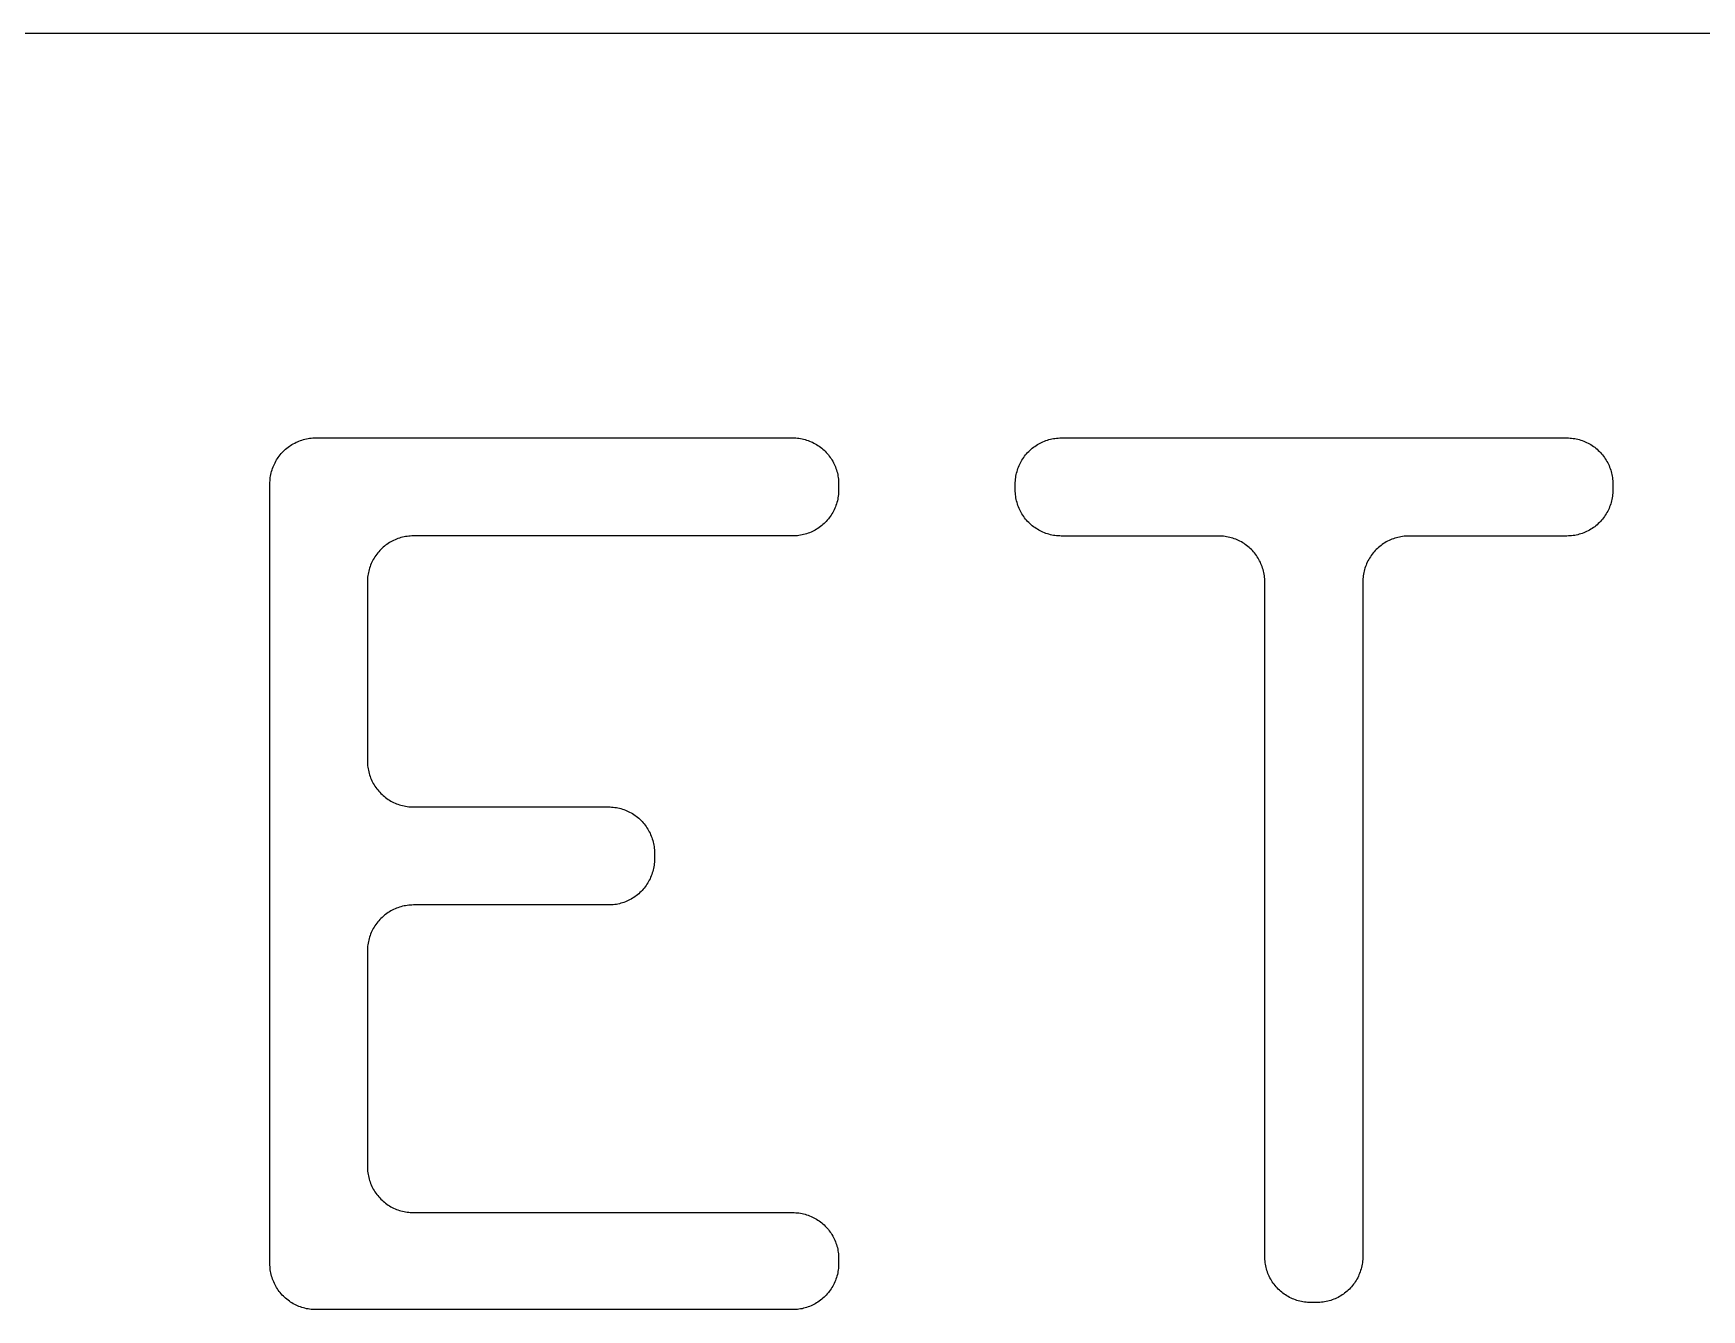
# Model space of a CAD drawing. Header units: millimetres. Extents: x -1283 to 2747, y -259 to 2557.
# Drawn here: x 1530.92 to 1575.02, y 421.49 to 455.21 of the extents above; entities that cross this region are included whole.
import ezdxf

# ---------------------------------------------------------------- set-up
doc = ezdxf.new("R2010")
doc.units = ezdxf.units.MM
doc.header["$MEASUREMENT"] = 0
doc.layers.add('Utwórz2D linie widoczne', color=7, linetype='Continuous', true_color=0x000000)

msp = doc.modelspace()

# ---------------------------------------------------------------- linework, layer by layer
at = {"layer": 'Utwórz2D linie widoczne'}
for p, q in [((1856.06, 455.208), (1483.06, 455.208)), ((1537.498, 444.135), (1537.527, 444.165)), ((1537.527, 444.165), (1537.557, 444.194)), ((1537.557, 444.194), (1537.587, 444.221)), ((1537.587, 444.221), (1537.619, 444.248)), ((1537.619, 444.248), (1537.652, 444.274)), ((1537.652, 444.274), (1537.685, 444.298)), ((1537.685, 444.298), (1537.719, 444.322)), ((1537.719, 444.322), (1537.755, 444.344)), ((1537.755, 444.344), (1537.79, 444.365)), ((1537.79, 444.365), (1537.827, 444.384)), ((1537.827, 444.384), (1537.864, 444.403)), ((1537.864, 444.403), (1537.902, 444.42)), ((1537.902, 444.42), (1537.94, 444.436)), ((1537.94, 444.436), (1537.979, 444.451)), ((1537.979, 444.451), (1538.018, 444.464)), ((1538.018, 444.464), (1538.058, 444.476)), ((1538.058, 444.476), (1538.098, 444.486)), ((1538.098, 444.486), (1538.139, 444.495)), ((1538.139, 444.495), (1538.179, 444.503)), ((1538.179, 444.503), (1538.22, 444.509)), ((1538.22, 444.509), (1538.261, 444.514)), ((1538.261, 444.514), (1538.303, 444.518)), ((1538.303, 444.518), (1538.344, 444.52)), ((1538.344, 444.52), (1538.386, 444.521)), ((1538.386, 444.521), (1550.993, 444.521)), ((1550.993, 444.521), (1551.034, 444.52)), ((1551.034, 444.52), (1551.076, 444.518)), ((1551.076, 444.518), (1551.117, 444.514)), ((1551.117, 444.514), (1551.158, 444.509)), ((1551.158, 444.509), (1551.199, 444.503)), ((1551.199, 444.503), (1551.24, 444.495)), ((1551.24, 444.495), (1551.28, 444.486)), ((1551.28, 444.486), (1551.32, 444.476)), ((1551.32, 444.476), (1551.36, 444.464)), ((1551.36, 444.464), (1551.399, 444.451)), ((1551.399, 444.451), (1551.438, 444.436)), ((1551.438, 444.436), (1551.477, 444.42)), ((1551.477, 444.42), (1551.514, 444.403)), ((1551.514, 444.403), (1551.551, 444.384)), ((1551.551, 444.384), (1551.588, 444.365)), ((1551.588, 444.365), (1551.624, 444.344)), ((1551.624, 444.344), (1551.659, 444.322)), ((1551.659, 444.322), (1551.693, 444.298)), ((1551.693, 444.298), (1551.727, 444.274)), ((1551.727, 444.274), (1551.759, 444.248)), ((1551.759, 444.248), (1551.791, 444.221)), ((1551.791, 444.221), (1551.822, 444.194)), ((1551.822, 444.194), (1551.852, 444.165)), ((1551.852, 444.165), (1551.88, 444.135)), ((1557.204, 444.133), (1557.233, 444.162)), ((1557.233, 444.162), (1557.263, 444.191)), ((1557.263, 444.191), (1557.294, 444.219)), ((1557.294, 444.219), (1557.326, 444.246)), ((1557.326, 444.246), (1557.358, 444.271)), ((1557.358, 444.271), (1557.392, 444.296)), ((1557.392, 444.296), (1557.426, 444.319)), ((1557.426, 444.319), (1557.461, 444.341)), ((1557.461, 444.341), (1557.497, 444.362)), ((1557.497, 444.362), (1557.533, 444.382)), ((1557.533, 444.382), (1557.571, 444.401)), ((1557.571, 444.401), (1557.608, 444.418)), ((1557.608, 444.418), (1557.647, 444.434)), ((1557.647, 444.434), (1557.685, 444.448)), ((1557.685, 444.448), (1557.725, 444.461)), ((1557.725, 444.461), (1557.764, 444.473)), ((1557.764, 444.473), (1557.805, 444.484)), ((1557.805, 444.484), (1557.845, 444.493)), ((1557.845, 444.493), (1557.886, 444.501)), ((1557.886, 444.501), (1557.927, 444.507)), ((1557.927, 444.507), (1557.968, 444.512)), ((1557.968, 444.512), (1558.009, 444.515)), ((1558.009, 444.515), (1558.051, 444.518)), ((1558.051, 444.518), (1558.092, 444.518)), ((1558.092, 444.518), (1571.461, 444.518)), ((1571.461, 444.518), (1571.502, 444.518)), ((1571.502, 444.518), (1571.544, 444.515)), ((1571.544, 444.515), (1571.585, 444.512)), ((1571.585, 444.512), (1571.626, 444.507)), ((1571.626, 444.507), (1571.667, 444.501)), ((1571.667, 444.501), (1571.708, 444.493)), ((1571.708, 444.493), (1571.748, 444.484)), ((1571.748, 444.484), (1571.788, 444.473)), ((1571.788, 444.473), (1571.828, 444.461)), ((1571.828, 444.461), (1571.867, 444.448)), ((1571.867, 444.448), (1571.906, 444.434)), ((1571.906, 444.434), (1571.945, 444.418)), ((1571.945, 444.418), (1571.982, 444.401)), ((1571.982, 444.401), (1572.02, 444.382)), ((1572.02, 444.382), (1572.056, 444.362)), ((1572.056, 444.362), (1572.092, 444.341)), ((1572.092, 444.341), (1572.127, 444.319)), ((1572.127, 444.319), (1572.161, 444.296)), ((1572.161, 444.296), (1572.195, 444.271)), ((1572.195, 444.271), (1572.227, 444.246)), ((1572.227, 444.246), (1572.259, 444.219)), ((1572.259, 444.219), (1572.29, 444.191)), ((1572.29, 444.191), (1572.32, 444.162)), ((1572.32, 444.162), (1572.348, 444.133)), ((1537.228, 443.673), (1537.241, 443.713)), ((1537.241, 443.713), (1537.256, 443.752)), ((1537.256, 443.752), (1537.272, 443.79)), ((1537.272, 443.79), (1537.289, 443.828)), ((1537.289, 443.828), (1537.307, 443.865)), ((1537.307, 443.865), (1537.327, 443.901)), ((1537.327, 443.901), (1537.348, 443.937)), ((1537.348, 443.937), (1537.37, 443.972)), ((1537.37, 443.972), (1537.393, 444.006)), ((1537.393, 444.006), (1537.418, 444.04)), ((1537.418, 444.04), (1537.443, 444.073)), ((1537.443, 444.073), (1537.47, 444.104)), ((1537.47, 444.104), (1537.498, 444.135)), ((1551.88, 444.135), (1551.908, 444.104)), ((1551.908, 444.104), (1551.935, 444.073)), ((1551.935, 444.073), (1551.961, 444.04)), ((1551.961, 444.04), (1551.985, 444.006)), ((1551.985, 444.006), (1552.008, 443.972)), ((1552.008, 443.972), (1552.031, 443.937)), ((1552.031, 443.937), (1552.051, 443.901)), ((1552.051, 443.901), (1552.071, 443.865)), ((1552.071, 443.865), (1552.09, 443.828)), ((1552.09, 443.828), (1552.107, 443.79)), ((1552.107, 443.79), (1552.123, 443.752)), ((1552.123, 443.752), (1552.137, 443.713)), ((1552.137, 443.713), (1552.15, 443.673)), ((1556.934, 443.671), (1556.948, 443.71)), ((1556.948, 443.71), (1556.962, 443.749)), ((1556.962, 443.749), (1556.978, 443.787)), ((1556.978, 443.787), (1556.995, 443.825)), ((1556.995, 443.825), (1557.014, 443.862)), ((1557.014, 443.862), (1557.033, 443.899)), ((1557.033, 443.899), (1557.054, 443.935)), ((1557.054, 443.935), (1557.076, 443.97)), ((1557.076, 443.97), (1557.1, 444.004)), ((1557.1, 444.004), (1557.124, 444.037)), ((1557.124, 444.037), (1557.15, 444.07)), ((1557.15, 444.07), (1557.177, 444.102)), ((1557.177, 444.102), (1557.204, 444.133)), ((1572.348, 444.133), (1572.376, 444.102)), ((1572.376, 444.102), (1572.403, 444.07)), ((1572.403, 444.07), (1572.429, 444.037)), ((1572.429, 444.037), (1572.453, 444.004)), ((1572.453, 444.004), (1572.476, 443.97)), ((1572.476, 443.97), (1572.499, 443.935)), ((1572.499, 443.935), (1572.519, 443.899)), ((1572.519, 443.899), (1572.539, 443.862)), ((1572.539, 443.862), (1572.558, 443.825)), ((1572.558, 443.825), (1572.575, 443.787)), ((1572.575, 443.787), (1572.591, 443.749)), ((1572.591, 443.749), (1572.605, 443.71)), ((1572.605, 443.71), (1572.618, 443.671)), ((1537.171, 443.306), (1537.172, 443.347)), ((1537.171, 422.702), (1537.171, 443.306)), ((1537.172, 443.347), (1537.174, 443.389)), ((1537.174, 443.389), (1537.177, 443.43)), ((1537.177, 443.43), (1537.182, 443.471)), ((1537.182, 443.471), (1537.189, 443.512)), ((1537.189, 443.512), (1537.196, 443.553)), ((1537.196, 443.553), (1537.206, 443.594)), ((1537.206, 443.594), (1537.216, 443.634)), ((1537.216, 443.634), (1537.228, 443.673)), ((1552.15, 443.673), (1552.162, 443.634)), ((1552.162, 443.634), (1552.173, 443.594)), ((1552.173, 443.594), (1552.182, 443.553)), ((1552.182, 443.553), (1552.19, 443.512)), ((1552.19, 443.512), (1552.196, 443.471)), ((1552.196, 443.471), (1552.201, 443.43)), ((1552.201, 443.43), (1552.205, 443.389)), ((1552.205, 443.389), (1552.207, 443.347)), ((1552.207, 443.347), (1552.207, 443.306)), ((1552.207, 443.306), (1552.207, 443.144)), ((1556.877, 443.304), (1556.878, 443.345)), ((1556.877, 443.142), (1556.877, 443.304)), ((1556.878, 443.345), (1556.88, 443.386)), ((1556.88, 443.386), (1556.884, 443.428)), ((1556.884, 443.428), (1556.889, 443.469)), ((1556.889, 443.469), (1556.895, 443.51)), ((1556.895, 443.51), (1556.903, 443.551)), ((1556.903, 443.551), (1556.912, 443.591)), ((1556.912, 443.591), (1556.923, 443.631)), ((1556.923, 443.631), (1556.934, 443.671)), ((1572.618, 443.671), (1572.63, 443.631)), ((1572.63, 443.631), (1572.641, 443.591)), ((1572.641, 443.591), (1572.65, 443.551)), ((1572.65, 443.551), (1572.658, 443.51)), ((1572.658, 443.51), (1572.664, 443.469)), ((1572.664, 443.469), (1572.669, 443.428)), ((1572.669, 443.428), (1572.673, 443.386)), ((1572.673, 443.386), (1572.675, 443.345)), ((1572.675, 443.345), (1572.675, 443.304)), ((1572.675, 443.304), (1572.675, 443.142)), ((1552.162, 442.816), (1552.15, 442.777)), ((1552.173, 442.856), (1552.162, 442.816)), ((1552.182, 442.897), (1552.173, 442.856)), ((1552.19, 442.938), (1552.182, 442.897)), ((1552.196, 442.979), (1552.19, 442.938)), ((1552.201, 443.02), (1552.196, 442.979)), ((1552.205, 443.061), (1552.201, 443.02)), ((1552.207, 443.103), (1552.205, 443.061)), ((1552.207, 443.144), (1552.207, 443.103)), ((1556.878, 443.1), (1556.877, 443.142)), ((1556.88, 443.059), (1556.878, 443.1)), ((1556.884, 443.017), (1556.88, 443.059)), ((1556.889, 442.976), (1556.884, 443.017)), ((1556.895, 442.935), (1556.889, 442.976)), ((1556.903, 442.894), (1556.895, 442.935)), ((1556.912, 442.854), (1556.903, 442.894)), ((1556.923, 442.814), (1556.912, 442.854)), ((1572.641, 442.854), (1572.63, 442.814)), ((1572.65, 442.894), (1572.641, 442.854)), ((1572.658, 442.935), (1572.65, 442.894)), ((1572.664, 442.976), (1572.658, 442.935)), ((1572.669, 443.017), (1572.664, 442.976)), ((1572.673, 443.059), (1572.669, 443.017)), ((1572.675, 443.1), (1572.673, 443.059)), ((1572.675, 443.142), (1572.675, 443.1)), ((1551.935, 442.377), (1551.908, 442.346)), ((1551.961, 442.41), (1551.935, 442.377)), ((1551.985, 442.444), (1551.961, 442.41)), ((1552.008, 442.478), (1551.985, 442.444)), ((1552.031, 442.513), (1552.008, 442.478)), ((1552.051, 442.549), (1552.031, 442.513)), ((1552.071, 442.585), (1552.051, 442.549)), ((1552.09, 442.622), (1552.071, 442.585)), ((1552.107, 442.66), (1552.09, 442.622)), ((1552.123, 442.698), (1552.107, 442.66)), ((1552.137, 442.737), (1552.123, 442.698)), ((1552.15, 442.777), (1552.137, 442.737)), ((1556.934, 442.774), (1556.923, 442.814)), ((1556.948, 442.735), (1556.934, 442.774)), ((1556.962, 442.696), (1556.948, 442.735)), ((1556.978, 442.658), (1556.962, 442.696)), ((1556.995, 442.62), (1556.978, 442.658)), ((1557.014, 442.583), (1556.995, 442.62)), ((1557.033, 442.546), (1557.014, 442.583)), ((1557.054, 442.51), (1557.033, 442.546)), ((1557.076, 442.475), (1557.054, 442.51)), ((1557.1, 442.441), (1557.076, 442.475)), ((1557.124, 442.408), (1557.1, 442.441)), ((1557.15, 442.375), (1557.124, 442.408)), ((1557.177, 442.343), (1557.15, 442.375)), ((1572.403, 442.375), (1572.376, 442.343)), ((1572.429, 442.408), (1572.403, 442.375)), ((1572.453, 442.441), (1572.429, 442.408)), ((1572.476, 442.475), (1572.453, 442.441)), ((1572.499, 442.51), (1572.476, 442.475)), ((1572.519, 442.546), (1572.499, 442.51)), ((1572.539, 442.583), (1572.519, 442.546)), ((1572.558, 442.62), (1572.539, 442.583)), ((1572.575, 442.658), (1572.558, 442.62)), ((1572.591, 442.696), (1572.575, 442.658)), ((1572.605, 442.735), (1572.591, 442.696)), ((1572.618, 442.774), (1572.605, 442.735)), ((1572.63, 442.814), (1572.618, 442.774)), ((1551.076, 441.932), (1551.034, 441.93)), ((1551.117, 441.936), (1551.076, 441.932)), ((1551.158, 441.941), (1551.117, 441.936)), ((1551.199, 441.947), (1551.158, 441.941)), ((1551.24, 441.955), (1551.199, 441.947)), ((1551.28, 441.964), (1551.24, 441.955)), ((1551.32, 441.974), (1551.28, 441.964)), ((1551.36, 441.986), (1551.32, 441.974)), ((1551.399, 441.999), (1551.36, 441.986)), ((1551.438, 442.014), (1551.399, 441.999)), ((1551.477, 442.03), (1551.438, 442.014)), ((1551.514, 442.047), (1551.477, 442.03)), ((1551.551, 442.066), (1551.514, 442.047)), ((1551.588, 442.085), (1551.551, 442.066)), ((1551.624, 442.106), (1551.588, 442.085)), ((1551.659, 442.128), (1551.624, 442.106)), ((1551.693, 442.152), (1551.659, 442.128)), ((1551.727, 442.176), (1551.693, 442.152)), ((1551.759, 442.202), (1551.727, 442.176)), ((1551.791, 442.229), (1551.759, 442.202)), ((1551.822, 442.256), (1551.791, 442.229)), ((1551.852, 442.285), (1551.822, 442.256)), ((1551.88, 442.315), (1551.852, 442.285)), ((1551.908, 442.346), (1551.88, 442.315)), ((1557.204, 442.313), (1557.177, 442.343)), ((1557.233, 442.283), (1557.204, 442.313)), ((1557.263, 442.254), (1557.233, 442.283)), ((1557.294, 442.226), (1557.263, 442.254)), ((1557.326, 442.199), (1557.294, 442.226)), ((1557.358, 442.174), (1557.326, 442.199)), ((1557.392, 442.149), (1557.358, 442.174)), ((1557.426, 442.126), (1557.392, 442.149)), ((1557.461, 442.104), (1557.426, 442.126)), ((1557.497, 442.083), (1557.461, 442.104)), ((1557.533, 442.063), (1557.497, 442.083)), ((1557.571, 442.045), (1557.533, 442.063)), ((1557.608, 442.027), (1557.571, 442.045)), ((1557.647, 442.012), (1557.608, 442.027)), ((1557.685, 441.997), (1557.647, 442.012)), ((1557.725, 441.984), (1557.685, 441.997)), ((1557.764, 441.972), (1557.725, 441.984)), ((1557.805, 441.961), (1557.764, 441.972)), ((1557.845, 441.952), (1557.805, 441.961)), ((1557.886, 441.945), (1557.845, 441.952)), ((1557.927, 441.938), (1557.886, 441.945)), ((1557.968, 441.933), (1557.927, 441.938)), ((1558.009, 441.93), (1557.968, 441.933)), ((1571.585, 441.933), (1571.544, 441.93)), ((1571.626, 441.938), (1571.585, 441.933)), ((1571.667, 441.945), (1571.626, 441.938)), ((1571.708, 441.952), (1571.667, 441.945)), ((1571.748, 441.961), (1571.708, 441.952)), ((1571.788, 441.972), (1571.748, 441.961)), ((1571.828, 441.984), (1571.788, 441.972)), ((1571.867, 441.997), (1571.828, 441.984)), ((1571.906, 442.012), (1571.867, 441.997)), ((1571.945, 442.027), (1571.906, 442.012)), ((1571.982, 442.045), (1571.945, 442.027)), ((1572.02, 442.063), (1571.982, 442.045)), ((1572.056, 442.083), (1572.02, 442.063)), ((1572.092, 442.104), (1572.056, 442.083)), ((1572.127, 442.126), (1572.092, 442.104)), ((1572.161, 442.149), (1572.127, 442.126)), ((1572.195, 442.174), (1572.161, 442.149)), ((1572.227, 442.199), (1572.195, 442.174)), ((1572.259, 442.226), (1572.227, 442.199)), ((1572.29, 442.254), (1572.259, 442.226)), ((1572.32, 442.283), (1572.29, 442.254)), ((1572.348, 442.313), (1572.32, 442.283)), ((1572.376, 442.343), (1572.348, 442.313)), ((1540.048, 441.513), (1540.021, 441.481)), ((1540.076, 441.544), (1540.048, 441.513)), ((1540.105, 441.574), (1540.076, 441.544)), ((1540.135, 441.602), (1540.105, 441.574)), ((1540.165, 441.63), (1540.135, 441.602)), ((1540.197, 441.657), (1540.165, 441.63)), ((1540.23, 441.682), (1540.197, 441.657)), ((1540.263, 441.707), (1540.23, 441.682)), ((1540.298, 441.73), (1540.263, 441.707)), ((1540.333, 441.752), (1540.298, 441.73)), ((1540.368, 441.773), (1540.333, 441.752)), ((1540.405, 441.793), (1540.368, 441.773)), ((1540.442, 441.812), (1540.405, 441.793)), ((1540.48, 441.829), (1540.442, 441.812)), ((1540.518, 441.845), (1540.48, 441.829)), ((1540.557, 441.859), (1540.518, 441.845)), ((1540.596, 441.872), (1540.557, 441.859)), ((1540.636, 441.884), (1540.596, 441.872)), ((1540.676, 441.895), (1540.636, 441.884)), ((1540.717, 441.904), (1540.676, 441.895)), ((1540.757, 441.912), (1540.717, 441.904)), ((1540.798, 441.918), (1540.757, 441.912)), ((1540.84, 441.923), (1540.798, 441.918)), ((1540.881, 441.926), (1540.84, 441.923)), ((1540.922, 441.929), (1540.881, 441.926)), ((1540.964, 441.929), (1540.922, 441.929)), ((1550.993, 441.929), (1540.964, 441.929)), ((1551.034, 441.93), (1550.993, 441.929)), ((1558.051, 441.928), (1558.009, 441.93)), ((1558.092, 441.927), (1558.051, 441.928)), ((1562.259, 441.927), (1558.092, 441.927)), ((1562.3, 441.926), (1562.259, 441.927)), ((1562.342, 441.924), (1562.3, 441.926)), ((1562.383, 441.921), (1562.342, 441.924)), ((1562.424, 441.916), (1562.383, 441.921)), ((1562.465, 441.909), (1562.424, 441.916)), ((1562.506, 441.901), (1562.465, 441.909)), ((1562.546, 441.892), (1562.506, 441.901)), ((1562.586, 441.882), (1562.546, 441.892)), ((1562.626, 441.87), (1562.586, 441.882)), ((1562.666, 441.857), (1562.626, 441.87)), ((1562.704, 441.842), (1562.666, 441.857)), ((1562.743, 441.826), (1562.704, 441.842)), ((1562.78, 441.809), (1562.743, 441.826)), ((1562.818, 441.791), (1562.78, 441.809)), ((1562.854, 441.771), (1562.818, 441.791)), ((1562.89, 441.75), (1562.854, 441.771)), ((1562.925, 441.728), (1562.89, 441.75)), ((1562.959, 441.705), (1562.925, 441.728)), ((1562.993, 441.68), (1562.959, 441.705)), ((1563.025, 441.654), (1562.993, 441.68)), ((1563.057, 441.628), (1563.025, 441.654)), ((1563.088, 441.6), (1563.057, 441.628)), ((1563.118, 441.571), (1563.088, 441.6)), ((1563.147, 441.541), (1563.118, 441.571)), ((1563.174, 441.51), (1563.147, 441.541)), ((1563.201, 441.479), (1563.174, 441.51)), ((1566.364, 441.51), (1566.337, 441.479)), ((1566.392, 441.541), (1566.364, 441.51)), ((1566.421, 441.571), (1566.392, 441.541)), ((1566.45, 441.6), (1566.421, 441.571)), ((1566.481, 441.628), (1566.45, 441.6)), ((1566.513, 441.654), (1566.481, 441.628)), ((1566.546, 441.68), (1566.513, 441.654)), ((1566.579, 441.705), (1566.546, 441.68)), ((1566.613, 441.728), (1566.579, 441.705)), ((1566.648, 441.75), (1566.613, 441.728)), ((1566.684, 441.771), (1566.648, 441.75)), ((1566.721, 441.791), (1566.684, 441.771)), ((1566.758, 441.809), (1566.721, 441.791)), ((1566.796, 441.826), (1566.758, 441.809)), ((1566.834, 441.842), (1566.796, 441.826)), ((1566.873, 441.857), (1566.834, 441.842)), ((1566.912, 441.87), (1566.873, 441.857)), ((1566.952, 441.882), (1566.912, 441.87)), ((1566.992, 441.892), (1566.952, 441.882)), ((1567.032, 441.901), (1566.992, 441.892)), ((1567.073, 441.909), (1567.032, 441.901)), ((1567.114, 441.916), (1567.073, 441.909)), ((1567.155, 441.921), (1567.114, 441.916)), ((1567.197, 441.924), (1567.155, 441.921)), ((1567.238, 441.926), (1567.197, 441.924)), ((1567.28, 441.927), (1567.238, 441.926)), ((1571.461, 441.927), (1567.28, 441.927)), ((1571.502, 441.928), (1571.461, 441.927)), ((1571.544, 441.93), (1571.502, 441.928)), ((1539.806, 441.082), (1539.794, 441.042)), ((1539.819, 441.121), (1539.806, 441.082)), ((1539.834, 441.16), (1539.819, 441.121)), ((1539.85, 441.199), (1539.834, 441.16)), ((1539.867, 441.236), (1539.85, 441.199)), ((1539.885, 441.273), (1539.867, 441.236)), ((1539.905, 441.31), (1539.885, 441.273)), ((1539.926, 441.346), (1539.905, 441.31)), ((1539.948, 441.381), (1539.926, 441.346)), ((1539.971, 441.415), (1539.948, 441.381)), ((1539.996, 441.449), (1539.971, 441.415)), ((1540.021, 441.481), (1539.996, 441.449)), ((1563.227, 441.446), (1563.201, 441.479)), ((1563.251, 441.413), (1563.227, 441.446)), ((1563.274, 441.378), (1563.251, 441.413)), ((1563.297, 441.343), (1563.274, 441.378)), ((1563.318, 441.308), (1563.297, 441.343)), ((1563.337, 441.271), (1563.318, 441.308)), ((1563.356, 441.234), (1563.337, 441.271)), ((1563.373, 441.196), (1563.356, 441.234)), ((1563.389, 441.158), (1563.373, 441.196)), ((1563.403, 441.119), (1563.389, 441.158)), ((1563.417, 441.08), (1563.403, 441.119)), ((1563.428, 441.04), (1563.417, 441.08)), ((1566.122, 441.08), (1566.11, 441.04)), ((1566.135, 441.119), (1566.122, 441.08)), ((1566.15, 441.158), (1566.135, 441.119)), ((1566.165, 441.196), (1566.15, 441.158)), ((1566.183, 441.234), (1566.165, 441.196)), ((1566.201, 441.271), (1566.183, 441.234)), ((1566.221, 441.308), (1566.201, 441.271)), ((1566.242, 441.343), (1566.221, 441.308)), ((1566.264, 441.378), (1566.242, 441.343)), ((1566.287, 441.413), (1566.264, 441.378)), ((1566.312, 441.446), (1566.287, 441.413)), ((1566.337, 441.479), (1566.312, 441.446)), ((1539.75, 440.756), (1539.749, 440.715)), ((1539.749, 440.715), (1539.749, 435.984)), ((1539.752, 440.797), (1539.75, 440.756)), ((1539.755, 440.839), (1539.752, 440.797)), ((1539.76, 440.88), (1539.755, 440.839)), ((1539.767, 440.921), (1539.76, 440.88)), ((1539.774, 440.962), (1539.767, 440.921)), ((1539.784, 441.002), (1539.774, 440.962)), ((1539.794, 441.042), (1539.784, 441.002)), ((1563.439, 441), (1563.428, 441.04)), ((1563.448, 440.959), (1563.439, 441)), ((1563.456, 440.919), (1563.448, 440.959)), ((1563.462, 440.878), (1563.456, 440.919)), ((1563.467, 440.836), (1563.462, 440.878)), ((1563.471, 440.795), (1563.467, 440.836)), ((1563.473, 440.754), (1563.471, 440.795)), ((1563.473, 440.712), (1563.473, 440.754)), ((1563.473, 422.89), (1563.473, 440.712)), ((1566.066, 440.754), (1566.065, 440.712)), ((1566.065, 440.712), (1566.065, 422.89)), ((1566.068, 440.795), (1566.066, 440.754)), ((1566.071, 440.836), (1566.068, 440.795)), ((1566.076, 440.878), (1566.071, 440.836)), ((1566.082, 440.919), (1566.076, 440.878)), ((1566.09, 440.959), (1566.082, 440.919)), ((1566.099, 441), (1566.09, 440.959)), ((1566.11, 441.04), (1566.099, 441)), ((1539.749, 435.984), (1539.75, 435.942)), ((1539.75, 435.942), (1539.752, 435.901)), ((1539.752, 435.901), (1539.755, 435.859)), ((1539.755, 435.859), (1539.76, 435.818)), ((1539.76, 435.818), (1539.767, 435.777)), ((1539.767, 435.777), (1539.774, 435.737)), ((1539.774, 435.737), (1539.784, 435.696)), ((1539.784, 435.696), (1539.794, 435.656)), ((1539.794, 435.656), (1539.806, 435.616)), ((1539.806, 435.616), (1539.819, 435.577)), ((1539.819, 435.577), (1539.834, 435.538)), ((1539.834, 435.538), (1539.85, 435.5)), ((1539.85, 435.5), (1539.867, 435.462)), ((1539.867, 435.462), (1539.885, 435.425)), ((1539.885, 435.425), (1539.905, 435.388)), ((1539.905, 435.388), (1539.926, 435.353)), ((1539.926, 435.353), (1539.948, 435.317)), ((1539.948, 435.317), (1539.971, 435.283)), ((1539.971, 435.283), (1539.996, 435.25)), ((1539.996, 435.25), (1540.021, 435.217)), ((1540.021, 435.217), (1540.048, 435.185)), ((1540.048, 435.185), (1540.076, 435.155)), ((1540.076, 435.155), (1540.105, 435.125)), ((1540.105, 435.125), (1540.135, 435.096)), ((1540.135, 435.096), (1540.165, 435.068)), ((1540.165, 435.068), (1540.197, 435.041)), ((1540.197, 435.041), (1540.23, 435.016)), ((1540.23, 435.016), (1540.263, 434.991)), ((1540.263, 434.991), (1540.298, 434.968)), ((1540.298, 434.968), (1540.333, 434.946)), ((1540.333, 434.946), (1540.368, 434.925)), ((1540.368, 434.925), (1540.405, 434.905)), ((1540.405, 434.905), (1540.442, 434.887)), ((1540.442, 434.887), (1540.48, 434.87)), ((1540.48, 434.87), (1540.518, 434.854)), ((1540.518, 434.854), (1540.557, 434.839)), ((1540.557, 434.839), (1540.596, 434.826)), ((1540.596, 434.826), (1540.636, 434.814)), ((1540.636, 434.814), (1540.676, 434.803)), ((1540.676, 434.803), (1540.717, 434.794)), ((1540.717, 434.794), (1540.757, 434.787)), ((1540.757, 434.787), (1540.798, 434.78)), ((1540.798, 434.78), (1540.84, 434.775)), ((1540.84, 434.775), (1540.881, 434.772)), ((1540.881, 434.772), (1540.922, 434.77)), ((1540.922, 434.77), (1540.964, 434.769)), ((1540.964, 434.769), (1546.123, 434.769)), ((1546.123, 434.769), (1546.165, 434.768)), ((1546.165, 434.768), (1546.206, 434.766)), ((1546.206, 434.766), (1546.247, 434.763)), ((1546.247, 434.763), (1546.289, 434.758)), ((1546.289, 434.758), (1546.33, 434.751)), ((1546.33, 434.751), (1546.37, 434.744)), ((1546.37, 434.744), (1546.411, 434.734)), ((1546.411, 434.734), (1546.451, 434.724)), ((1546.451, 434.724), (1546.491, 434.712)), ((1546.491, 434.712), (1546.53, 434.699)), ((1546.53, 434.699), (1546.569, 434.684)), ((1546.569, 434.684), (1546.607, 434.668)), ((1546.607, 434.668), (1546.645, 434.651)), ((1546.645, 434.651), (1546.682, 434.633)), ((1546.682, 434.633), (1546.719, 434.613)), ((1546.719, 434.613), (1546.754, 434.592)), ((1546.754, 434.592), (1546.789, 434.57)), ((1546.789, 434.57), (1546.824, 434.547)), ((1546.824, 434.547), (1546.857, 434.522)), ((1546.857, 434.522), (1546.89, 434.496)), ((1546.89, 434.496), (1546.922, 434.47)), ((1546.922, 434.47), (1546.952, 434.442)), ((1546.952, 434.442), (1546.982, 434.413)), ((1546.982, 434.413), (1547.011, 434.383)), ((1547.011, 434.383), (1547.039, 434.353)), ((1547.039, 434.353), (1547.065, 434.321)), ((1547.065, 434.321), (1547.091, 434.288)), ((1547.091, 434.288), (1547.116, 434.255)), ((1547.116, 434.255), (1547.139, 434.22)), ((1547.139, 434.22), (1547.161, 434.185)), ((1547.161, 434.185), (1547.182, 434.15)), ((1547.182, 434.15), (1547.202, 434.113)), ((1547.202, 434.113), (1547.22, 434.076)), ((1547.22, 434.076), (1547.237, 434.038)), ((1547.237, 434.038), (1547.253, 434)), ((1547.253, 434), (1547.268, 433.961)), ((1547.268, 433.961), (1547.281, 433.922)), ((1547.281, 433.922), (1547.293, 433.882)), ((1547.293, 433.882), (1547.303, 433.842)), ((1547.303, 433.842), (1547.313, 433.801)), ((1547.313, 433.801), (1547.32, 433.761)), ((1547.32, 433.761), (1547.327, 433.72)), ((1547.327, 433.72), (1547.332, 433.678)), ((1547.332, 433.678), (1547.335, 433.637)), ((1547.335, 433.637), (1547.337, 433.596)), ((1547.337, 433.596), (1547.338, 433.554)), ((1547.338, 433.554), (1547.338, 433.392)), ((1547.313, 433.145), (1547.303, 433.105)), ((1547.32, 433.186), (1547.313, 433.145)), ((1547.327, 433.227), (1547.32, 433.186)), ((1547.332, 433.268), (1547.327, 433.227)), ((1547.335, 433.309), (1547.332, 433.268)), ((1547.337, 433.351), (1547.335, 433.309)), ((1547.338, 433.392), (1547.337, 433.351)), ((1547.116, 432.692), (1547.091, 432.658)), ((1547.139, 432.726), (1547.116, 432.692)), ((1547.161, 432.761), (1547.139, 432.726)), ((1547.182, 432.797), (1547.161, 432.761)), ((1547.202, 432.833), (1547.182, 432.797)), ((1547.22, 432.871), (1547.202, 432.833)), ((1547.237, 432.908), (1547.22, 432.871)), ((1547.253, 432.947), (1547.237, 432.908)), ((1547.268, 432.986), (1547.253, 432.947)), ((1547.281, 433.025), (1547.268, 432.986)), ((1547.293, 433.065), (1547.281, 433.025)), ((1547.303, 433.105), (1547.293, 433.065)), ((1546.491, 432.235), (1546.451, 432.223)), ((1546.53, 432.248), (1546.491, 432.235)), ((1546.569, 432.262), (1546.53, 432.248)), ((1546.607, 432.278), (1546.569, 432.262)), ((1546.645, 432.295), (1546.607, 432.278)), ((1546.682, 432.314), (1546.645, 432.295)), ((1546.719, 432.334), (1546.682, 432.314)), ((1546.754, 432.354), (1546.719, 432.334)), ((1546.789, 432.377), (1546.754, 432.354)), ((1546.824, 432.4), (1546.789, 432.377)), ((1546.857, 432.424), (1546.824, 432.4)), ((1546.89, 432.45), (1546.857, 432.424)), ((1546.922, 432.477), (1546.89, 432.45)), ((1546.952, 432.505), (1546.922, 432.477)), ((1546.982, 432.533), (1546.952, 432.505)), ((1547.011, 432.563), (1546.982, 432.533)), ((1547.039, 432.594), (1547.011, 432.563)), ((1547.065, 432.626), (1547.039, 432.594)), ((1547.091, 432.658), (1547.065, 432.626)), ((1540.076, 431.792), (1540.048, 431.761)), ((1540.105, 431.822), (1540.076, 431.792)), ((1540.135, 431.851), (1540.105, 431.822)), ((1540.165, 431.878), (1540.135, 431.851)), ((1540.197, 431.905), (1540.165, 431.878)), ((1540.23, 431.931), (1540.197, 431.905)), ((1540.263, 431.955), (1540.23, 431.931)), ((1540.298, 431.979), (1540.263, 431.955)), ((1540.333, 432.001), (1540.298, 431.979)), ((1540.368, 432.022), (1540.333, 432.001)), ((1540.405, 432.041), (1540.368, 432.022)), ((1540.442, 432.06), (1540.405, 432.041)), ((1540.48, 432.077), (1540.442, 432.06)), ((1540.518, 432.093), (1540.48, 432.077)), ((1540.557, 432.107), (1540.518, 432.093)), ((1540.596, 432.121), (1540.557, 432.107)), ((1540.636, 432.133), (1540.596, 432.121)), ((1540.676, 432.143), (1540.636, 432.133)), ((1540.717, 432.152), (1540.676, 432.143)), ((1540.757, 432.16), (1540.717, 432.152)), ((1540.798, 432.166), (1540.757, 432.16)), ((1540.84, 432.171), (1540.798, 432.166)), ((1540.881, 432.175), (1540.84, 432.171)), ((1540.922, 432.177), (1540.881, 432.175)), ((1540.964, 432.178), (1540.922, 432.177)), ((1546.123, 432.178), (1540.964, 432.178)), ((1546.165, 432.178), (1546.123, 432.178)), ((1546.206, 432.18), (1546.165, 432.178)), ((1546.247, 432.184), (1546.206, 432.18)), ((1546.289, 432.189), (1546.247, 432.184)), ((1546.33, 432.195), (1546.289, 432.189)), ((1546.37, 432.203), (1546.33, 432.195)), ((1546.411, 432.212), (1546.37, 432.203)), ((1546.451, 432.223), (1546.411, 432.212)), ((1539.819, 431.37), (1539.806, 431.33)), ((1539.834, 431.408), (1539.819, 431.37)), ((1539.85, 431.447), (1539.834, 431.408)), ((1539.867, 431.485), (1539.85, 431.447)), ((1539.885, 431.522), (1539.867, 431.485)), ((1539.905, 431.558), (1539.885, 431.522)), ((1539.926, 431.594), (1539.905, 431.558)), ((1539.948, 431.629), (1539.926, 431.594)), ((1539.971, 431.663), (1539.948, 431.629)), ((1539.996, 431.697), (1539.971, 431.663)), ((1540.021, 431.729), (1539.996, 431.697)), ((1540.048, 431.761), (1540.021, 431.729)), ((1539.75, 431.004), (1539.749, 430.963)), ((1539.749, 430.963), (1539.749, 425.266)), ((1539.752, 431.046), (1539.75, 431.004)), ((1539.755, 431.087), (1539.752, 431.046)), ((1539.76, 431.128), (1539.755, 431.087)), ((1539.767, 431.169), (1539.76, 431.128)), ((1539.774, 431.21), (1539.767, 431.169)), ((1539.784, 431.25), (1539.774, 431.21)), ((1539.794, 431.291), (1539.784, 431.25)), ((1539.806, 431.33), (1539.794, 431.291)), ((1539.749, 425.266), (1539.75, 425.225)), ((1539.75, 425.225), (1539.752, 425.183)), ((1539.752, 425.183), (1539.755, 425.142)), ((1539.755, 425.142), (1539.76, 425.101)), ((1539.76, 425.101), (1539.767, 425.06)), ((1539.767, 425.06), (1539.774, 425.019)), ((1539.774, 425.019), (1539.784, 424.978)), ((1539.784, 424.978), (1539.794, 424.938)), ((1539.794, 424.938), (1539.806, 424.899)), ((1539.806, 424.899), (1539.819, 424.859)), ((1539.819, 424.859), (1539.834, 424.82)), ((1539.834, 424.82), (1539.85, 424.782)), ((1539.85, 424.782), (1539.867, 424.744)), ((1539.867, 424.744), (1539.885, 424.707)), ((1539.885, 424.707), (1539.905, 424.671)), ((1539.905, 424.671), (1539.926, 424.635)), ((1539.926, 424.635), (1539.948, 424.6)), ((1539.948, 424.6), (1539.971, 424.566)), ((1539.971, 424.566), (1539.996, 424.532)), ((1539.996, 424.532), (1540.021, 424.499)), ((1540.021, 424.499), (1540.048, 424.468)), ((1540.048, 424.468), (1540.076, 424.437)), ((1540.076, 424.437), (1540.105, 424.407)), ((1540.105, 424.407), (1540.135, 424.378)), ((1540.135, 424.378), (1540.165, 424.35)), ((1540.165, 424.35), (1540.197, 424.324)), ((1540.197, 424.324), (1540.23, 424.298)), ((1540.23, 424.298), (1540.263, 424.274)), ((1540.263, 424.274), (1540.298, 424.25)), ((1540.298, 424.25), (1540.333, 424.228)), ((1540.333, 424.228), (1540.368, 424.207)), ((1540.368, 424.207), (1540.405, 424.188)), ((1540.405, 424.188), (1540.442, 424.169)), ((1540.442, 424.169), (1540.48, 424.152)), ((1540.48, 424.152), (1540.518, 424.136)), ((1540.518, 424.136), (1540.557, 424.121)), ((1540.557, 424.121), (1540.596, 424.108)), ((1540.596, 424.108), (1540.636, 424.096)), ((1540.636, 424.096), (1540.676, 424.086)), ((1540.676, 424.086), (1540.717, 424.077)), ((1540.717, 424.077), (1540.757, 424.069)), ((1540.757, 424.069), (1540.798, 424.063)), ((1540.798, 424.063), (1540.84, 424.058)), ((1540.84, 424.058), (1540.881, 424.054)), ((1540.881, 424.054), (1540.922, 424.052)), ((1540.922, 424.052), (1540.964, 424.051)), ((1540.964, 424.051), (1550.993, 424.051)), ((1550.993, 424.051), (1551.034, 424.051)), ((1551.034, 424.051), (1551.076, 424.048)), ((1551.076, 424.048), (1551.117, 424.045)), ((1551.117, 424.045), (1551.158, 424.04)), ((1551.158, 424.04), (1551.199, 424.034)), ((1551.199, 424.034), (1551.24, 424.026)), ((1551.24, 424.026), (1551.28, 424.017)), ((1551.28, 424.017), (1551.32, 424.006)), ((1551.32, 424.006), (1551.36, 423.994)), ((1551.36, 423.994), (1551.399, 423.981)), ((1551.399, 423.981), (1551.438, 423.967)), ((1551.438, 423.967), (1551.477, 423.951)), ((1551.477, 423.951), (1551.514, 423.934)), ((1551.514, 423.934), (1551.551, 423.915)), ((1551.551, 423.915), (1551.588, 423.895)), ((1551.588, 423.895), (1551.624, 423.874)), ((1551.624, 423.874), (1551.659, 423.852)), ((1551.659, 423.852), (1551.693, 423.829)), ((1551.693, 423.829), (1551.727, 423.804)), ((1551.727, 423.804), (1551.759, 423.779)), ((1551.759, 423.779), (1551.791, 423.752)), ((1551.791, 423.752), (1551.822, 423.724)), ((1551.822, 423.724), (1551.852, 423.696)), ((1551.852, 423.696), (1551.88, 423.666)), ((1551.88, 423.666), (1551.908, 423.635)), ((1551.908, 423.635), (1551.935, 423.603)), ((1551.935, 423.603), (1551.961, 423.571)), ((1551.961, 423.571), (1551.985, 423.537)), ((1551.985, 423.537), (1552.008, 423.503)), ((1552.008, 423.503), (1552.031, 423.468)), ((1552.031, 423.468), (1552.051, 423.432)), ((1552.051, 423.432), (1552.071, 423.395)), ((1552.071, 423.395), (1552.09, 423.358)), ((1552.09, 423.358), (1552.107, 423.321)), ((1552.107, 423.321), (1552.123, 423.282)), ((1552.123, 423.282), (1552.137, 423.243)), ((1552.137, 423.243), (1552.15, 423.204)), ((1552.15, 423.204), (1552.162, 423.164)), ((1552.162, 423.164), (1552.173, 423.124)), ((1552.173, 423.124), (1552.182, 423.084)), ((1552.182, 423.084), (1552.19, 423.043)), ((1552.19, 423.043), (1552.196, 423.002)), ((1552.196, 423.002), (1552.201, 422.961)), ((1537.172, 422.66), (1537.171, 422.702)), ((1537.174, 422.619), (1537.172, 422.66)), ((1537.177, 422.577), (1537.174, 422.619)), ((1537.182, 422.536), (1537.177, 422.577)), ((1537.189, 422.495), (1537.182, 422.536)), ((1552.196, 422.536), (1552.19, 422.495)), ((1552.201, 422.577), (1552.196, 422.536)), ((1552.201, 422.961), (1552.205, 422.919)), ((1552.205, 422.619), (1552.201, 422.577)), ((1552.205, 422.919), (1552.207, 422.878)), ((1552.207, 422.66), (1552.205, 422.619)), ((1552.207, 422.878), (1552.207, 422.837)), ((1552.207, 422.837), (1552.207, 422.702)), ((1552.207, 422.702), (1552.207, 422.66)), ((1563.474, 422.849), (1563.473, 422.89)), ((1563.476, 422.807), (1563.474, 422.849)), ((1563.48, 422.766), (1563.476, 422.807)), ((1563.485, 422.725), (1563.48, 422.766)), ((1563.491, 422.684), (1563.485, 422.725)), ((1563.499, 422.643), (1563.491, 422.684)), ((1563.508, 422.602), (1563.499, 422.643)), ((1563.519, 422.562), (1563.508, 422.602)), ((1563.53, 422.522), (1563.519, 422.562)), ((1566.02, 422.562), (1566.008, 422.522)), ((1566.03, 422.602), (1566.02, 422.562)), ((1566.039, 422.643), (1566.03, 422.602)), ((1566.047, 422.684), (1566.039, 422.643)), ((1566.054, 422.725), (1566.047, 422.684)), ((1566.058, 422.766), (1566.054, 422.725)), ((1566.062, 422.807), (1566.058, 422.766)), ((1566.064, 422.849), (1566.062, 422.807)), ((1566.065, 422.89), (1566.064, 422.849)), ((1537.196, 422.455), (1537.189, 422.495)), ((1537.206, 422.414), (1537.196, 422.455)), ((1537.216, 422.374), (1537.206, 422.414)), ((1537.228, 422.334), (1537.216, 422.374)), ((1537.241, 422.295), (1537.228, 422.334)), ((1537.256, 422.256), (1537.241, 422.295)), ((1537.272, 422.218), (1537.256, 422.256)), ((1537.289, 422.18), (1537.272, 422.218)), ((1537.307, 422.143), (1537.289, 422.18)), ((1537.327, 422.106), (1537.307, 422.143)), ((1537.348, 422.071), (1537.327, 422.106)), ((1552.051, 422.106), (1552.031, 422.071)), ((1552.071, 422.143), (1552.051, 422.106)), ((1552.09, 422.18), (1552.071, 422.143)), ((1552.107, 422.218), (1552.09, 422.18)), ((1552.123, 422.256), (1552.107, 422.218)), ((1552.137, 422.295), (1552.123, 422.256)), ((1552.15, 422.334), (1552.137, 422.295)), ((1552.162, 422.374), (1552.15, 422.334)), ((1552.173, 422.414), (1552.162, 422.374)), ((1552.182, 422.455), (1552.173, 422.414)), ((1552.19, 422.495), (1552.182, 422.455)), ((1563.544, 422.483), (1563.53, 422.522)), ((1563.558, 422.444), (1563.544, 422.483)), ((1563.574, 422.406), (1563.558, 422.444)), ((1563.591, 422.368), (1563.574, 422.406)), ((1563.61, 422.331), (1563.591, 422.368)), ((1563.629, 422.295), (1563.61, 422.331)), ((1563.65, 422.259), (1563.629, 422.295)), ((1563.672, 422.224), (1563.65, 422.259)), ((1563.696, 422.189), (1563.672, 422.224)), ((1563.72, 422.156), (1563.696, 422.189)), ((1563.746, 422.123), (1563.72, 422.156)), ((1563.773, 422.092), (1563.746, 422.123)), ((1563.8, 422.061), (1563.773, 422.092)), ((1565.766, 422.092), (1565.738, 422.061)), ((1565.792, 422.123), (1565.766, 422.092)), ((1565.818, 422.156), (1565.792, 422.123)), ((1565.842, 422.189), (1565.818, 422.156)), ((1565.866, 422.224), (1565.842, 422.189)), ((1565.888, 422.259), (1565.866, 422.224)), ((1565.909, 422.295), (1565.888, 422.259)), ((1565.929, 422.331), (1565.909, 422.295)), ((1565.947, 422.368), (1565.929, 422.331)), ((1565.964, 422.406), (1565.947, 422.368)), ((1565.98, 422.444), (1565.964, 422.406)), ((1565.995, 422.483), (1565.98, 422.444)), ((1566.008, 422.522), (1565.995, 422.483)), ((1537.37, 422.035), (1537.348, 422.071)), ((1537.393, 422.001), (1537.37, 422.035)), ((1537.418, 421.968), (1537.393, 422.001)), ((1537.443, 421.935), (1537.418, 421.968)), ((1537.47, 421.903), (1537.443, 421.935)), ((1537.498, 421.873), (1537.47, 421.903)), ((1537.527, 421.843), (1537.498, 421.873)), ((1537.557, 421.814), (1537.527, 421.843)), ((1537.587, 421.786), (1537.557, 421.814)), ((1537.619, 421.759), (1537.587, 421.786)), ((1537.652, 421.734), (1537.619, 421.759)), ((1537.685, 421.709), (1537.652, 421.734)), ((1537.719, 421.686), (1537.685, 421.709)), ((1537.755, 421.664), (1537.719, 421.686)), ((1537.79, 421.643), (1537.755, 421.664)), ((1551.624, 421.664), (1551.588, 421.643)), ((1551.659, 421.686), (1551.624, 421.664)), ((1551.693, 421.709), (1551.659, 421.686)), ((1551.727, 421.734), (1551.693, 421.709)), ((1551.759, 421.759), (1551.727, 421.734)), ((1551.791, 421.786), (1551.759, 421.759)), ((1551.822, 421.814), (1551.791, 421.786)), ((1551.852, 421.843), (1551.822, 421.814)), ((1551.88, 421.873), (1551.852, 421.843)), ((1551.908, 421.903), (1551.88, 421.873)), ((1551.935, 421.935), (1551.908, 421.903)), ((1551.961, 421.968), (1551.935, 421.935)), ((1551.985, 422.001), (1551.961, 421.968)), ((1552.008, 422.035), (1551.985, 422.001)), ((1552.031, 422.071), (1552.008, 422.035)), ((1563.829, 422.031), (1563.8, 422.061)), ((1563.859, 422.002), (1563.829, 422.031)), ((1563.89, 421.974), (1563.859, 422.002)), ((1563.922, 421.948), (1563.89, 421.974)), ((1563.954, 421.922), (1563.922, 421.948)), ((1563.988, 421.898), (1563.954, 421.922)), ((1564.022, 421.874), (1563.988, 421.898)), ((1564.057, 421.852), (1564.022, 421.874)), ((1564.093, 421.831), (1564.057, 421.852)), ((1564.129, 421.811), (1564.093, 421.831)), ((1564.167, 421.793), (1564.129, 421.811)), ((1564.204, 421.776), (1564.167, 421.793)), ((1564.243, 421.76), (1564.204, 421.776)), ((1564.281, 421.745), (1564.243, 421.76)), ((1564.321, 421.732), (1564.281, 421.745)), ((1564.36, 421.72), (1564.321, 421.732)), ((1564.401, 421.71), (1564.36, 421.72)), ((1564.441, 421.701), (1564.401, 421.71)), ((1564.482, 421.693), (1564.441, 421.701)), ((1564.523, 421.687), (1564.482, 421.693)), ((1564.564, 421.682), (1564.523, 421.687)), ((1564.605, 421.678), (1564.564, 421.682)), ((1564.647, 421.676), (1564.605, 421.678)), ((1564.688, 421.675), (1564.647, 421.676)), ((1564.85, 421.675), (1564.688, 421.675)), ((1564.892, 421.676), (1564.85, 421.675)), ((1564.933, 421.678), (1564.892, 421.676)), ((1564.974, 421.682), (1564.933, 421.678)), ((1565.015, 421.687), (1564.974, 421.682)), ((1565.056, 421.693), (1565.015, 421.687)), ((1565.097, 421.701), (1565.056, 421.693)), ((1565.138, 421.71), (1565.097, 421.701)), ((1565.178, 421.72), (1565.138, 421.71)), ((1565.218, 421.732), (1565.178, 421.72)), ((1565.257, 421.745), (1565.218, 421.732)), ((1565.296, 421.76), (1565.257, 421.745)), ((1565.334, 421.776), (1565.296, 421.76)), ((1565.372, 421.793), (1565.334, 421.776)), ((1565.409, 421.811), (1565.372, 421.793)), ((1565.445, 421.831), (1565.409, 421.811)), ((1565.481, 421.852), (1565.445, 421.831)), ((1565.516, 421.874), (1565.481, 421.852)), ((1565.551, 421.898), (1565.516, 421.874)), ((1565.584, 421.922), (1565.551, 421.898)), ((1565.617, 421.948), (1565.584, 421.922)), ((1565.648, 421.974), (1565.617, 421.948)), ((1565.679, 422.002), (1565.648, 421.974)), ((1565.709, 422.031), (1565.679, 422.002)), ((1565.738, 422.061), (1565.709, 422.031)), ((1537.827, 421.623), (1537.79, 421.643)), ((1537.864, 421.605), (1537.827, 421.623)), ((1537.902, 421.588), (1537.864, 421.605)), ((1537.94, 421.572), (1537.902, 421.588)), ((1537.979, 421.557), (1537.94, 421.572)), ((1538.018, 421.544), (1537.979, 421.557)), ((1538.058, 421.532), (1538.018, 421.544)), ((1538.098, 421.522), (1538.058, 421.532)), ((1538.139, 421.512), (1538.098, 421.522)), ((1538.179, 421.505), (1538.139, 421.512)), ((1538.22, 421.498), (1538.179, 421.505)), ((1538.261, 421.493), (1538.22, 421.498)), ((1538.303, 421.49), (1538.261, 421.493)), ((1538.344, 421.488), (1538.303, 421.49)), ((1538.386, 421.487), (1538.344, 421.488)), ((1550.993, 421.487), (1538.386, 421.487)), ((1551.034, 421.488), (1550.993, 421.487)), ((1551.076, 421.49), (1551.034, 421.488)), ((1551.117, 421.493), (1551.076, 421.49)), ((1551.158, 421.498), (1551.117, 421.493)), ((1551.199, 421.505), (1551.158, 421.498)), ((1551.24, 421.512), (1551.199, 421.505)), ((1551.28, 421.522), (1551.24, 421.512)), ((1551.32, 421.532), (1551.28, 421.522)), ((1551.36, 421.544), (1551.32, 421.532)), ((1551.399, 421.557), (1551.36, 421.544)), ((1551.438, 421.572), (1551.399, 421.557)), ((1551.477, 421.588), (1551.438, 421.572)), ((1551.514, 421.605), (1551.477, 421.588)), ((1551.551, 421.623), (1551.514, 421.605)), ((1551.588, 421.643), (1551.551, 421.623))]:
    msp.add_line(p, q, dxfattribs=at)

doc.saveas('drawing.dxf')
